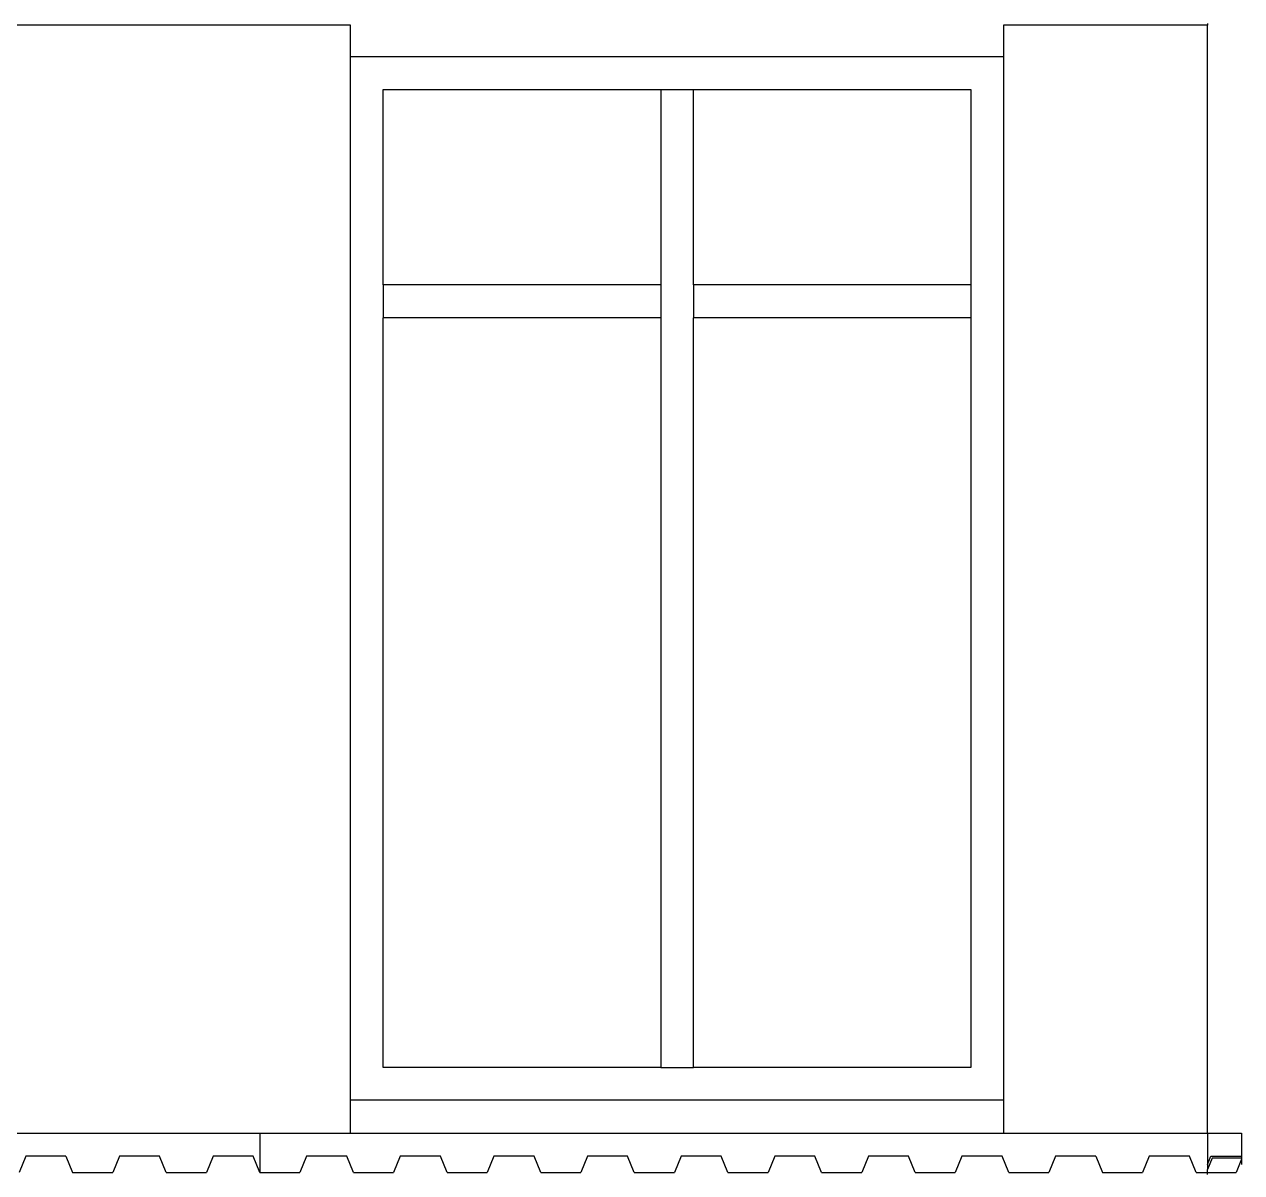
# Model space of a CAD drawing. Extents: x -49.7 to 49.7, y -10.2 to 18.8.
# Drawn here: x -14.341 to -10.637, y 8.176 to 11.668 of the extents above; entities that cross this region are included whole.
import ezdxf

# ---------------------------------------------------------------- set-up
doc = ezdxf.new("R2010")
doc.units = 0
doc.layers.get('0').update_dxf_attribs({"linetype": 'CONTINUOUS'})
doc.layers.add('SECTIONCUTEDGES', color=7, linetype='CONTINUOUS')

msp = doc.modelspace()

# ---------------------------------------------------------------- linework, layer by layer
for p, q in [((-10.7407, 11.6706), (-10.7407, 11.6663)), ((-13.3479, 11.6663), (-14.4902, 11.6663)), ((-13.3479, 11.5706), (-13.3479, 11.6663)), ((-10.7407, 11.6663), (-11.3614, 11.6663)), ((-11.3614, 11.6663), (-11.3614, 11.5706)), ((-10.7407, 8.2963), (-10.7407, 11.6663)), ((-13.3479, 11.5706), (-11.3614, 11.5706)), ((-13.3479, 8.3963), (-13.3479, 11.5706)), ((-11.3614, 11.5706), (-11.3614, 8.3963)), ((-13.2486, 10.8763), (-13.2486, 11.4706)), ((-13.2486, 11.4706), (-12.4043, 11.4706)), ((-12.4043, 11.4706), (-12.305, 11.4706)), ((-12.4043, 11.4706), (-12.4043, 10.8763)), ((-12.305, 10.8763), (-12.305, 11.4706)), ((-12.305, 11.4706), (-11.4608, 11.4706)), ((-11.4608, 11.4706), (-11.4608, 10.8763)), ((-12.4043, 10.8763), (-13.2486, 10.8763)), ((-13.2486, 10.8763), (-13.2486, 10.7763)), ((-12.4043, 10.8763), (-12.4043, 10.7763)), ((-11.4608, 10.8763), (-12.305, 10.8763)), ((-12.305, 10.8763), (-12.305, 10.7763)), ((-11.4608, 10.8763), (-11.4608, 10.7763)), ((-12.4043, 10.7763), (-13.2486, 10.7763)), ((-13.2486, 8.4963), (-13.2486, 10.7763)), ((-12.4043, 10.7763), (-12.4043, 8.4963)), ((-11.4608, 10.7763), (-12.305, 10.7763)), ((-12.305, 8.4963), (-12.305, 10.7763)), ((-11.4608, 10.7763), (-11.4608, 8.4963)), ((-12.4043, 8.4963), (-13.2486, 8.4963)), ((-12.4043, 8.4963), (-12.305, 8.4963)), ((-11.4608, 8.4963), (-12.305, 8.4963)), ((-11.3614, 8.3963), (-13.3479, 8.3963)), ((-13.3479, 8.2963), (-13.3479, 8.3963)), ((-11.3614, 8.3963), (-11.3614, 8.2963)), ((-14.4902, 8.2963), (-13.6241, 8.2963)), ((-13.6241, 8.2963), (-13.6241, 8.1763)), ((-13.6241, 8.2963), (-13.3479, 8.2963)), ((-13.3479, 8.2963), (-11.3614, 8.2963)), ((-11.3614, 8.2963), (-10.7407, 8.2963)), ((-10.7407, 8.2963), (-10.6368, 8.2963)), ((-10.7407, 8.2963), (-10.7407, 8.2013)), ((-14.3362, 8.2263), (-14.3566, 8.1763)), ((-14.2141, 8.2263), (-14.3362, 8.2263)), ((-14.2141, 8.2263), (-14.1938, 8.1763)), ((-14.0514, 8.2263), (-14.0717, 8.1763)), ((-13.9293, 8.2263), (-14.0514, 8.2263)), ((-13.9089, 8.1763), (-13.9293, 8.2263)), ((-13.7665, 8.2263), (-13.7869, 8.1763)), ((-13.6444, 8.2263), (-13.7665, 8.2263)), ((-13.6241, 8.1763), (-13.6444, 8.2263)), ((-13.4817, 8.2263), (-13.502, 8.1763)), ((-13.3596, 8.2263), (-13.4817, 8.2263)), ((-13.3392, 8.1763), (-13.3596, 8.2263)), ((-13.1968, 8.2263), (-13.2171, 8.1763)), ((-13.0747, 8.2263), (-13.1968, 8.2263)), ((-13.0544, 8.1763), (-13.0747, 8.2263)), ((-12.9119, 8.2263), (-12.9323, 8.1763)), ((-12.7899, 8.2263), (-12.9119, 8.2263)), ((-12.7695, 8.1763), (-12.7899, 8.2263)), ((-12.6271, 8.2263), (-12.6474, 8.1763)), ((-12.505, 8.2263), (-12.6271, 8.2263)), ((-12.4847, 8.1763), (-12.505, 8.2263)), ((-12.3422, 8.2263), (-12.3626, 8.1763)), ((-12.2201, 8.2263), (-12.3422, 8.2263)), ((-12.1998, 8.1763), (-12.2201, 8.2263)), ((-12.0574, 8.2263), (-12.0777, 8.1763)), ((-11.9353, 8.2263), (-12.0574, 8.2263)), ((-11.9149, 8.1763), (-11.9353, 8.2263)), ((-11.7725, 8.2263), (-11.7929, 8.1763)), ((-11.6504, 8.2263), (-11.7725, 8.2263)), ((-11.6301, 8.1763), (-11.6504, 8.2263)), ((-11.4877, 8.2263), (-11.508, 8.1763)), ((-11.3656, 8.2263), (-11.4877, 8.2263)), ((-11.3452, 8.1763), (-11.3656, 8.2263)), ((-11.2028, 8.2263), (-11.2231, 8.1763)), ((-11.0807, 8.2263), (-11.2028, 8.2263)), ((-11.0807, 8.2263), (-11.0604, 8.1763)), ((-10.9179, 8.2263), (-10.9383, 8.1763)), ((-10.7959, 8.2263), (-10.9179, 8.2263)), ((-10.7755, 8.1763), (-10.7959, 8.2263)), ((-10.7407, 8.2013), (-10.7305, 8.2263)), ((-10.7305, 8.2263), (-10.6368, 8.2263)), ((-10.7265, 8.2206), (-10.7407, 8.1859)), ((-10.7407, 8.2013), (-10.7407, 8.1859)), ((-10.7407, 8.1763), (-10.7407, 8.1859)), ((-10.6368, 8.2206), (-10.7265, 8.2206)), ((-10.6368, 8.2173), (-10.6534, 8.1763)), ((-14.1938, 8.1763), (-14.0717, 8.1763)), ((-13.9089, 8.1763), (-13.7869, 8.1763)), ((-13.6241, 8.1763), (-13.502, 8.1763)), ((-13.3392, 8.1763), (-13.2171, 8.1763)), ((-13.0544, 8.1763), (-12.9323, 8.1763)), ((-12.7695, 8.1763), (-12.6474, 8.1763)), ((-12.4847, 8.1763), (-12.3626, 8.1763)), ((-12.1998, 8.1763), (-12.0777, 8.1763)), ((-11.9149, 8.1763), (-11.7929, 8.1763)), ((-11.6301, 8.1763), (-11.508, 8.1763)), ((-11.3452, 8.1763), (-11.2231, 8.1763)), ((-11.0604, 8.1763), (-10.9383, 8.1763)), ((-10.7755, 8.1763), (-10.7407, 8.1763)), ((-10.7407, 8.1763), (-10.6534, 8.1763)), ((-10.7407, 8.1706), (-10.7407, 8.1763))]:
    msp.add_line(p, q)
at = {"layer": 'SECTIONCUTEDGES'}
for p, q in [((-10.6368, 8.2963), (-10.6368, 8.2263)), ((-10.6368, 8.2263), (-10.6368, 8.2206)), ((-10.6368, 8.2206), (-10.6368, 8.2173)), ((-10.6368, 8.2173), (-10.6368, 8.2013))]:
    msp.add_line(p, q, dxfattribs=at)

doc.saveas('drawing.dxf')
